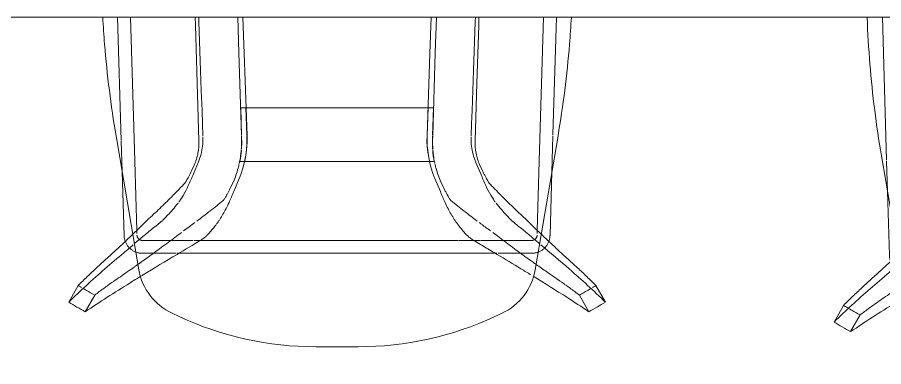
# Model space of a CAD drawing. Header units: inches. Extents: x 0 to 1865, y 0 to 1094.
# Drawn here: x 1432.7 to 1462.13, y 712.62 to 724.5 of the extents above; entities that cross this region are included whole.
import ezdxf

# ---------------------------------------------------------------- set-up
doc = ezdxf.new("R2010")
doc.units = ezdxf.units.IN
doc.header["$MEASUREMENT"] = 0
doc.layers.add('I-FURN', color=30, linetype='Continuous', lineweight=9)
doc.layers.add('Q-CASE', color=31, linetype='Continuous', lineweight=9)

# ---------------------------------------------------------------- blocks, each defined once
blk = doc.blocks.new('HighTower_Nadia_Bob_BarStool - HighTower_Nadia_Bob_BarStool-7608263-Level 05 POWER _ SIGNAL')
at = {"layer": 'I-FURN'}
for p, q in [((-7.475, 2.678), (-7.331, -2.181)), ((-6.802, -5.245), (-7.037, 2.678)), ((3.338, 0.798), (3.397, 2.678)), ((7.037, 2.678), (6.802, -5.245)), ((7.336, -1.993), (7.475, 2.678)), ((3.251, -2.021), (3.338, 0.798)), ((-3.274, -1.078), (-3.245, -2.021)), ((-3.096, -1.078), (-3.274, -1.078)), ((-3.063, -2.008), (-3.096, -1.078)), ((3.089, -1.078), (-3.089, -1.078)), ((3.089, -1.078), (-3.089, -1.078)), ((3.096, -1.078), (3.063, -2.008)), ((3.185, -1.078), (3.096, -1.078)), ((3.274, -1.078), (3.096, -1.078)), ((3.274, -1.078), (3.185, -1.078)), ((3.245, -2.021), (3.274, -1.078)), ((4.571, -1.619), (4.587, -1.172)), ((4.557, -2.027), (4.571, -1.619)), ((-6.733, -6.579), (-7.507, -2.027)), ((-3.251, -2.041), (-3.247, -2.145)), ((-3.244, -2.04), (-3.241, -2.14)), ((3.241, -2.14), (3.244, -2.04)), ((3.247, -2.145), (3.251, -2.041)), ((7.507, -2.027), (6.733, -6.579)), ((7.33, -2.206), (7.335, -2.027)), ((-7.33, -2.214), (-7.299, -3.248)), ((7.299, -3.248), (7.33, -2.214)), ((-4.709, -2.907), (-4.882, -3.321)), ((-3.302, -2.898), (-3.223, -2.898)), ((-3.145, -2.898), (-3.302, -2.898)), ((-3.223, -2.898), (-3.145, -2.898)), ((-3.144, -2.898), (3.144, -2.898)), ((3.144, -2.898), (-3.144, -2.898)), ((3.302, -2.898), (3.145, -2.898)), ((4.882, -3.321), (4.709, -2.907)), ((-4.849, -3.021), (-4.943, -3.218)), ((4.943, -3.218), (4.849, -3.021)), ((-7.299, -3.248), (-7.235, -5.416)), ((-3.509, -3.924), (-3.325, -3.484)), ((3.325, -3.484), (3.509, -3.924)), ((7.235, -5.416), (7.299, -3.248)), ((-3.523, -3.588), (-3.629, -3.809)), ((3.629, -3.809), (3.523, -3.588)), ((-6.799, -5.353), (-6.802, -5.271)), ((6.802, -5.271), (6.799, -5.353)), ((-6.798, -5.407), (-6.798, -5.403)), ((-6.788, -5.458), (-6.79, -5.451)), ((-6.785, -5.465), (-6.788, -5.458)), ((-6.782, -5.472), (-6.785, -5.465)), ((-6.772, -5.492), (-6.776, -5.486)), ((-6.759, -5.511), (-6.764, -5.505)), ((-6.745, -5.528), (-6.75, -5.523)), ((-6.722, -5.548), (-6.728, -5.543)), ((-6.716, -5.552), (-6.722, -5.548)), ((-6.71, -5.556), (-6.716, -5.552)), ((-6.633, -5.584), (-6.64, -5.583)), ((-4.887, -5.585), (-6.61, -5.585)), ((-4.643, -5.585), (-4.857, -5.585)), ((4.643, -5.585), (-4.643, -5.585)), ((4.857, -5.585), (4.643, -5.585)), ((6.61, -5.585), (4.887, -5.585)), ((6.629, -5.584), (6.622, -5.585)), ((6.68, -5.572), (6.673, -5.574)), ((6.687, -5.569), (6.68, -5.572)), ((6.707, -5.558), (6.7, -5.562)), ((6.737, -5.536), (6.731, -5.541)), ((6.742, -5.531), (6.737, -5.536)), ((6.766, -5.502), (6.762, -5.508)), ((6.784, -5.469), (6.781, -5.476)), ((6.791, -5.447), (6.789, -5.455)), ((6.793, -5.44), (6.791, -5.447)), ((6.797, -5.418), (6.796, -5.425)), ((6.798, -5.403), (6.797, -5.411)), ((6.797, -5.411), (6.797, -5.418)), ((-7.178, -5.658), (-7.168, -5.68)), ((-7.168, -5.68), (-7.156, -5.702)), ((-7.156, -5.702), (-7.143, -5.724)), ((-7.143, -5.724), (-7.13, -5.745)), ((7.022, -5.867), (7.041, -5.851)), ((7.041, -5.851), (7.059, -5.833)), ((7.059, -5.833), (7.076, -5.815)), ((7.162, -5.692), (7.173, -5.67)), ((7.173, -5.67), (7.183, -5.647)), ((-6.747, -6.007), (-6.723, -6.012)), ((-6.624, -6.022), (-6.61, -6.022)), ((-6.61, -6.022), (-5.471, -6.022)), ((-5.429, -6.022), (-5.376, -6.022)), ((-5.342, -6.022), (3.718, -6.022)), ((3.724, -6.022), (5.342, -6.022)), ((5.376, -6.022), (5.429, -6.022)), ((5.471, -6.022), (6.61, -6.022)), ((6.66, -6.02), (6.685, -6.018)), ((6.685, -6.018), (6.71, -6.015)), ((6.71, -6.015), (6.734, -6.01)), ((6.734, -6.01), (6.759, -6.005)), ((6.759, -6.005), (6.783, -5.998)), ((-8.794, -7.117), (-9.116, -7.683)), ((9.116, -7.683), (8.794, -7.117)), ((-8.553, -8.01), (-8.233, -7.442)), ((8.233, -7.442), (8.393, -7.726)), ((8.393, -7.726), (8.553, -8.01)), ((-5.364, -8.17), (-5.606, -8.057)), ((5.606, -8.057), (5.364, -8.17)), ((0.715, -9.2), (-0.715, -9.2))]:
    blk.add_line(p, q, dxfattribs=at)
at = {"layer": 'I-FURN', "flags": 128}
for points in [[(-4.841, 2.678), (-4.812, 1.73), (-4.751, -0.232), (-4.691, -2.194)], [(-4.722, 2.678), (-4.693, 1.848), (-4.635, 0.198)], [(-3.397, 2.678), (-3.338, 0.798), (-3.251, -2.021)], [(-3.057, -2.014), (-3.154, 0.768), (-3.221, 2.678)], [(3.221, 2.678), (3.154, 0.768), (3.057, -2.014)], [(4.635, 0.198), (4.693, 1.848), (4.722, 2.678)], [(4.691, -2.194), (4.751, -0.232), (4.812, 1.73), (4.841, 2.678)], [(-4.635, 0.198), (-4.611, -0.487), (-4.587, -1.172)], [(4.587, -1.172), (4.611, -0.487), (4.635, 0.198)], [(-4.587, -1.172), (-4.571, -1.619), (-4.557, -2.027)], [(-3.096, -1.078), (-3.185, -1.078), (-3.274, -1.078)], [(3.145, -2.898), (3.223, -2.898), (3.302, -2.898)], [(-7.235, -5.416), (-7.234, -5.441), (-7.232, -5.466), (-7.228, -5.491), (-7.224, -5.515), (-7.219, -5.54), (-7.213, -5.564), (-7.206, -5.588), (-7.197, -5.612)], [(-6.796, -5.422), (-6.797, -5.414), (-6.798, -5.407)], [(-6.794, -5.437), (-6.795, -5.429), (-6.796, -5.422)], [(-6.79, -5.451), (-6.792, -5.444), (-6.794, -5.437)], [(-6.776, -5.486), (-6.779, -5.479), (-6.782, -5.472)], [(-6.764, -5.505), (-6.768, -5.499), (-6.772, -5.492)], [(-6.75, -5.523), (-6.755, -5.517), (-6.759, -5.511)], [(-6.728, -5.543), (-6.734, -5.538), (-6.739, -5.533), (-6.745, -5.528)], [(-6.697, -5.564), (-6.703, -5.56), (-6.71, -5.556)], [(-6.683, -5.57), (-6.69, -5.567), (-6.697, -5.564)], [(-6.669, -5.575), (-6.676, -5.573), (-6.683, -5.57)], [(-6.655, -5.58), (-6.662, -5.578), (-6.669, -5.575)], [(-6.64, -5.583), (-6.648, -5.581), (-6.655, -5.58)], [(-6.61, -5.585), (-6.618, -5.585), (-6.625, -5.584), (-6.633, -5.584)], [(-4.607, -5.563), (-4.592, -5.554), (-4.577, -5.545)], [(4.577, -5.545), (4.592, -5.554), (4.607, -5.563)], [(6.622, -5.585), (6.614, -5.585), (6.61, -5.585)], [(6.644, -5.582), (6.637, -5.583), (6.629, -5.584)], [(6.659, -5.579), (6.651, -5.58), (6.644, -5.582)], [(6.673, -5.574), (6.666, -5.577), (6.659, -5.579)], [(6.7, -5.562), (6.694, -5.565), (6.687, -5.569)], [(6.719, -5.55), (6.713, -5.554), (6.707, -5.558)], [(6.731, -5.541), (6.725, -5.545), (6.719, -5.55)], [(6.753, -5.52), (6.748, -5.525), (6.742, -5.531)], [(6.762, -5.508), (6.757, -5.514), (6.753, -5.52)], [(6.774, -5.489), (6.77, -5.495), (6.766, -5.502)], [(6.781, -5.476), (6.777, -5.482), (6.774, -5.489)], [(6.789, -5.455), (6.786, -5.462), (6.784, -5.469)], [(6.796, -5.425), (6.794, -5.433), (6.793, -5.44)], [(7.201, -5.6), (7.209, -5.577), (7.216, -5.553), (7.221, -5.528), (7.226, -5.504), (7.23, -5.479), (7.233, -5.454), (7.234, -5.429), (7.235, -5.416)], [(-7.197, -5.612), (-7.188, -5.635), (-7.178, -5.658)], [(-7.13, -5.745), (-7.115, -5.766), (-7.1, -5.785), (-7.084, -5.805), (-7.068, -5.823), (-7.05, -5.841), (-7.032, -5.859), (-7.013, -5.875), (-6.994, -5.891), (-6.974, -5.906), (-6.953, -5.92), (-6.932, -5.933), (-6.911, -5.946), (-6.888, -5.957), (-6.866, -5.968), (-6.843, -5.978)], [(6.984, -5.899), (7.003, -5.883), (7.022, -5.867)], [(7.076, -5.815), (7.092, -5.796), (7.108, -5.776), (7.122, -5.756), (7.136, -5.735), (7.149, -5.714), (7.162, -5.692)], [(7.183, -5.647), (7.193, -5.624), (7.201, -5.6)], [(-6.843, -5.978), (-6.819, -5.986), (-6.796, -5.994), (-6.772, -6.001), (-6.747, -6.007)], [(-6.723, -6.012), (-6.698, -6.016), (-6.673, -6.019)], [(-6.673, -6.019), (-6.648, -6.021), (-6.624, -6.022)], [(6.61, -6.022), (6.635, -6.022), (6.66, -6.02)], [(6.783, -5.998), (6.807, -5.991), (6.83, -5.982)], [(6.83, -5.982), (6.854, -5.973), (6.877, -5.963)], [(6.877, -5.963), (6.899, -5.952), (6.921, -5.94), (6.942, -5.927), (6.963, -5.913), (6.984, -5.899)]]:
    blk.add_lwpolyline(points, dxfattribs=at)
at = {"layer": 'I-FURN'}
for centre, radius, start, end in [((-4.761, -6.244), 2, 189.6506, 245), ((4.761, -6.244), 2, 295, 350.3494), ((-0.715, 1.8), 11, 245, 270), ((0.715, 1.8), 11, 270, 295)]:
    blk.add_arc(centre, radius, start, end, dxfattribs=at)
for centre, major_axis, start_param, end_param in [((-6.555, -2.136), (3.5, 0), 6.174507, 6.314349), ((6.555, -2.136), (3.5, 0), 3.110429, 3.393856), ((-6.555, -2.136), (2, 0), 6.160784, 6.318092), ((6.555, -2.136), (2, 0), 3.106686, 3.263994), ((-6.555, -2.136), (2, 0), 5.887338, 6.160784), ((-6.555, -2.136), (3.5, 0), 5.887338, 6.174507), ((6.555, -2.136), (2, 0), 3.263994, 3.53744), ((6.555, -2.136), (3.5, 0), 3.393856, 3.53744)]:
    blk.add_ellipse(centre, major_axis=major_axis, ratio=0.998955, start_param=start_param, end_param=end_param, dxfattribs=at)
for points, knots in [([(-7.507, -2.027), (-7.682, -0.994), (-7.878, 0.57), (-7.971, 2.144), (-7.991, 2.675)], [-1, -1, -1, -1, -0.5, -0.2459584, -0.2459584, -0.2459584, -0.2459584]), ([(7.991, 2.675), (7.971, 2.144), (7.878, 0.57), (7.682, -0.994), (7.507, -2.027)], [-0.7540416, -0.7540416, -0.7540416, -0.7540416, -0.5, 0, 0, 0, 0]), ([(-3.081, -2.514), (-3.079, -2.496), (-3.063, -2.335), (-3.058, -2.172), (-3.063, -2.027)], [0.4396928, 0.4396928, 0.4396928, 0.4396928, 0.5, 0.9901493, 0.9901493, 0.9901493, 0.9901493]), ([(3.063, -2.027), (3.058, -2.172), (3.059, -2.336), (3.08, -2.496), (3.083, -2.514)], [0.0098507, 0.0098507, 0.0098507, 0.0098507, 0.5, 0.5603072, 0.5603072, 0.5603072, 0.5603072]), ([(3.317, -2.941), (3.296, -2.84), (3.269, -2.693), (3.261, -2.545), (3.259, -2.499)], [-0.540635, -0.540635, -0.540635, -0.540635, -0.3333333, -0.239383, -0.239383, -0.239383, -0.239383]), ([(-4.943, -3.218), (-4.976, -3.286), (-5.025, -3.386), (-5.068, -3.468), (-5.081, -3.493)], [-1, -1, -1, -1, -0.6666667, -0.5, -0.5, -0.5, -0.5]), ([(-5.081, -3.493), (-5.095, -3.518), (-5.132, -3.586), (-5.157, -3.624), (-5.166, -3.634)], [-0.5, -0.5, -0.5, -0.5, -0.3333333, 0, 0, 0, 0]), ([(-5.054, -3.721), (-5.025, -3.656), (-4.968, -3.524), (-4.911, -3.389), (-4.882, -3.321)], [-1, -1, -1, -1, -0.5, -0.0000047, -0.0000047, -0.0000047, -0.0000047]), ([(5.054, -3.721), (5.106, -3.835), (5.188, -3.997), (5.301, -4.174), (5.354, -4.25), (5.376, -4.28)], [-1, -1, -1, -1, -0.6666667, -0.5, -0.3808462, -0.3808462, -0.3808462, -0.3808462]), ([(-5.58, -4.062), (-5.709, -4.191), (-5.977, -4.454), (-6.249, -4.713), (-6.389, -4.844)], [-0.6521633, -0.6521633, -0.6521633, -0.6521633, -0.3333333, 0, 0, 0, 0]), ([(-5.376, -4.28), (-5.354, -4.25), (-5.301, -4.174), (-5.248, -4.094), (-5.219, -4.043)], [-0.6191538, -0.6191538, -0.6191538, -0.6191538, -0.5, -0.3333333, -0.3333333, -0.3333333, -0.3333333]), ([(6.389, -4.844), (6.249, -4.713), (5.977, -4.454), (5.709, -4.191), (5.58, -4.062)], [-1, -1, -1, -1, -0.6666667, -0.3478367, -0.3478367, -0.3478367, -0.3478367]), ([(3.67, -4.298), (3.735, -4.439), (3.837, -4.639), (3.965, -4.843), (4.039, -4.95), (4.094, -5.026), (4.147, -5.098), (4.2, -5.164), (4.251, -5.226), (4.3, -5.282), (4.346, -5.334), (4.405, -5.396), (4.497, -5.486), (4.552, -5.531), (4.577, -5.545)], [0, 0, 0, 0, 0.2, 0.3, 0.35, 0.4, 0.45, 0.5, 0.55, 0.6, 0.65, 0.7, 0.8, 1, 1, 1, 1]), ([(-4.085, -5.014), (-4.07, -4.993), (-4.036, -4.946), (-3.965, -4.842), (-3.91, -4.757), (-3.875, -4.694)], [0.6077225, 0.6077225, 0.6077225, 0.6077225, 0.65, 0.7, 0.8, 0.8, 0.8, 0.8]), ([(-6.883, -5.697), (-6.787, -5.617), (-6.582, -5.445), (-6.268, -5.185), (-6.05, -5.005), (-5.942, -4.915)], [-0.2884139, -0.2884139, -0.2884139, -0.2884139, -0.2, -0.1, -0.0019687, -0.0019687, -0.0019687, -0.0019687]), ([(5.942, -4.915), (6.16, -5.096), (6.473, -5.357), (6.788, -5.616), (6.885, -5.696)], [-0.9980313, -0.9980313, -0.9980313, -0.9980313, -0.8, -0.7115861, -0.7115861, -0.7115861, -0.7115861]), ([(-4.577, -5.545), (-4.552, -5.531), (-4.497, -5.486), (-4.392, -5.383), (-4.316, -5.301), (-4.251, -5.226), (-4.2, -5.164), (-4.147, -5.098), (-4.111, -5.05), (-4.093, -5.025)], [0, 0, 0, 0, 0.2, 0.3, 0.4, 0.45, 0.5, 0.55, 0.6, 0.6, 0.6, 0.6]), ([(-6.937, -5.374), (-6.989, -5.423), (-7.158, -5.583), (-7.449, -5.854), (-7.81, -6.185), (-8.049, -6.406), (-8.169, -6.516)], [-0.6870106, -0.6870106, -0.6870106, -0.6870106, -0.6, -0.4, -0.2, 0, 0, 0, 0]), ([(-6.585, -6.752), (-6.208, -6.522), (-5.557, -6.13), (-4.886, -5.731), (-4.607, -5.563)], [0.5152054, 0.5152054, 0.5152054, 0.5152054, 0.8, 1, 1, 1, 1]), ([(4.607, -5.563), (4.747, -5.647), (5.025, -5.813), (5.575, -6.141), (6.094, -6.454), (6.472, -6.684), (6.584, -6.752)], [0, 0, 0, 0, 0.1, 0.2, 0.4, 0.4847946, 0.4847946, 0.4847946, 0.4847946]), ([(8.169, -6.516), (8.049, -6.406), (7.81, -6.185), (7.449, -5.854), (7.158, -5.583), (6.989, -5.423), (6.937, -5.374)], [-1, -1, -1, -1, -0.8, -0.6, -0.4, -0.3129894, -0.3129894, -0.3129894, -0.3129894]), ([(-9.116, -7.683), (-8.921, -7.489), (-8.316, -6.919), (-7.57, -6.276), (-7.029, -5.82), (-6.921, -5.729)], [-1, -1, -1, -1, -0.8, -0.4, -0.3, -0.3, -0.3, -0.3]), ([(6.657, -6.323), (6.504, -6.214), (6.198, -5.994), (5.894, -5.77), (5.742, -5.656)], [0.4024025, 0.4024025, 0.4024025, 0.4024025, 0.6, 0.8, 0.8, 0.8, 0.8]), ([(6.921, -5.729), (7.247, -6.002), (7.999, -6.642), (8.726, -7.295), (9.116, -7.683)], [-0.7, -0.7, -0.7, -0.7, -0.4, 0, 0, 0, 0]), ([(-6.917, -6.507), (-6.988, -6.556), (-7.214, -6.714), (-7.44, -6.871), (-7.596, -6.978)], [0.709576, 0.709576, 0.709576, 0.709576, 0.8, 1, 1, 1, 1]), ([(7.596, -6.978), (7.44, -6.871), (7.214, -6.714), (6.988, -6.556), (6.917, -6.507)], [0, 0, 0, 0, 0.2, 0.2904352, 0.2904352, 0.2904352, 0.2904352]), ([(-8.553, -8.01), (-8.067, -7.678), (-7.439, -7.278), (-6.791, -6.879), (-6.667, -6.802)], [0, 0, 0, 0, 0.4, 0.4944502, 0.4944502, 0.4944502, 0.4944502]), ([(-7.609, -6.987), (-7.713, -7.061), (-7.922, -7.212), (-8.129, -7.364), (-8.233, -7.442)], [0.0198066, 0.0198066, 0.0198066, 0.0198066, 0.5, 1, 1, 1, 1]), ([(6.667, -6.802), (7.055, -7.04), (7.695, -7.439), (8.31, -7.844), (8.553, -8.01)], [0.5055498, 0.5055498, 0.5055498, 0.5055498, 0.8, 1, 1, 1, 1]), ([(8.233, -7.442), (8.129, -7.364), (7.922, -7.212), (7.713, -7.061), (7.609, -6.987)], [0, 0, 0, 0, 0.5, 0.9801934, 0.9801934, 0.9801934, 0.9801934]), ([(-8.233, -7.442), (-8.327, -7.39), (-8.459, -7.315), (-8.59, -7.239), (-8.627, -7.217)], [-1, -1, -1, -1, -0.5, -0.2996808, -0.2996808, -0.2996808, -0.2996808]), ([(8.627, -7.217), (8.59, -7.239), (8.459, -7.315), (8.327, -7.39), (8.233, -7.442)], [-0.7003192, -0.7003192, -0.7003192, -0.7003192, -0.5, 0, 0, 0, 0])]:
    blk.add_open_spline(points, degree=3, knots=knots, dxfattribs=at)
for points in [[(-4.691, -2.194), (-4.686, -2.335), (-4.697, -2.477), (-4.724, -2.617)], [(-3.247, -2.145), (-3.245, -2.227), (-3.245, -2.309), (-3.248, -2.392)], [(-3.241, -2.14), (-3.237, -2.254), (-3.239, -2.368), (-3.247, -2.481)], [(3.247, -2.481), (3.239, -2.368), (3.237, -2.254), (3.241, -2.14)], [(3.248, -2.392), (3.245, -2.309), (3.245, -2.227), (3.247, -2.145)], [(4.849, -3.021), (4.793, -2.892), (4.708, -2.62), (4.686, -2.335), (4.691, -2.194)], [(-4.724, -2.617), (-4.75, -2.756), (-4.793, -2.892), (-4.849, -3.021)], [(-3.25, -2.521), (-3.26, -2.647), (-3.278, -2.773), (-3.302, -2.898)], [(-3.267, -2.638), (-3.277, -2.719), (-3.287, -2.801), (-3.301, -2.883)], [(-3.254, -2.499), (-3.258, -2.545), (-3.262, -2.591), (-3.267, -2.638)], [(-3.248, -2.392), (-3.249, -2.421), (-3.251, -2.451), (-3.253, -2.48)], [(-3.137, -2.866), (-3.113, -2.75), (-3.09, -2.633), (-3.08, -2.515)], [(3.081, -2.515), (3.094, -2.633), (3.114, -2.75), (3.137, -2.866)], [(3.253, -2.48), (3.251, -2.451), (3.25, -2.421), (3.25, -2.392)], [(3.302, -2.898), (3.278, -2.773), (3.26, -2.647), (3.25, -2.521)], [(-3.305, -2.882), (-3.309, -2.901), (-3.312, -2.921), (-3.316, -2.941)], [(-3.362, -3.13), (-3.383, -3.207), (-3.409, -3.282), (-3.437, -3.356)], [(-3.323, -2.97), (-3.334, -3.021), (-3.346, -3.072), (-3.36, -3.122)], [(3.36, -3.122), (3.346, -3.072), (3.333, -3.021), (3.321, -2.97)], [(3.523, -3.588), (3.458, -3.439), (3.405, -3.286), (3.362, -3.13)], [(5.039, -3.411), (5.023, -3.382), (4.992, -3.319), (4.959, -3.252), (4.943, -3.218)], [(-3.433, -3.358), (-3.46, -3.436), (-3.49, -3.512), (-3.523, -3.588)], [(4.882, -3.321), (4.911, -3.389), (4.968, -3.524), (5.025, -3.656), (5.054, -3.721)], [(5.166, -3.634), (5.157, -3.624), (5.124, -3.573), (5.069, -3.47), (5.039, -3.411)], [(-5.166, -3.634), (-5.296, -3.772), (-5.428, -3.909), (-5.563, -4.044)], [(-5.212, -4.03), (-5.156, -3.934), (-5.103, -3.83), (-5.054, -3.721)], [(-3.629, -3.809), (-3.645, -3.843), (-3.662, -3.877), (-3.678, -3.91)], [(3.726, -4.003), (3.711, -3.974), (3.678, -3.911), (3.645, -3.843), (3.629, -3.809)], [(5.563, -4.044), (5.428, -3.909), (5.296, -3.772), (5.166, -3.634)], [(-3.771, -4.085), (-3.782, -4.105), (-3.793, -4.122), (-3.803, -4.139)], [(-3.729, -4.008), (-3.743, -4.036), (-3.758, -4.062), (-3.771, -4.085)], [(-3.678, -3.91), (-3.694, -3.942), (-3.71, -3.974), (-3.726, -4.003)], [(-3.67, -4.298), (-3.643, -4.237), (-3.589, -4.114), (-3.536, -3.987), (-3.509, -3.924)], [(3.509, -3.924), (3.536, -3.987), (3.589, -4.114), (3.643, -4.237), (3.67, -4.298)], [(3.771, -4.085), (3.758, -4.061), (3.743, -4.035), (3.729, -4.008)], [(3.803, -4.139), (3.793, -4.123), (3.782, -4.105), (3.771, -4.085)], [(-5.584, -4.538), (-5.524, -4.474), (-5.464, -4.399), (-5.403, -4.316)], [(-3.865, -4.224), (-4.014, -4.346), (-4.164, -4.466), (-4.317, -4.585)], [(-3.875, -4.694), (-3.803, -4.572), (-3.735, -4.439), (-3.67, -4.298)], [(-3.842, -4.198), (-3.851, -4.21), (-3.859, -4.219), (-3.865, -4.224)], [(-3.81, -4.151), (-3.822, -4.169), (-3.833, -4.186), (-3.841, -4.197)], [(3.841, -4.197), (3.832, -4.185), (3.822, -4.169), (3.81, -4.151)], [(3.865, -4.224), (3.859, -4.219), (3.851, -4.21), (3.842, -4.198)], [(4.317, -4.585), (4.164, -4.466), (4.014, -4.346), (3.865, -4.224)], [(5.403, -4.316), (5.464, -4.399), (5.524, -4.474), (5.584, -4.538)], [(-5.935, -4.91), (-5.919, -4.897), (-5.871, -4.851), (-5.752, -4.724), (-5.644, -4.605), (-5.584, -4.538)], [(-4.331, -4.596), (-4.473, -4.707), (-4.617, -4.817), (-4.763, -4.926)], [(4.763, -4.926), (4.618, -4.817), (4.473, -4.708), (4.331, -4.596)], [(5.584, -4.538), (5.644, -4.605), (5.698, -4.665), (5.745, -4.716)], [(-6.389, -4.844), (-6.57, -5.022), (-6.753, -5.199), (-6.937, -5.374)], [(-4.829, -4.975), (-4.958, -5.071), (-5.088, -5.167), (-5.217, -5.261)], [(5.217, -5.261), (5.087, -5.167), (4.958, -5.071), (4.829, -4.975)], [(5.745, -4.716), (5.791, -4.766), (5.871, -4.851), (5.919, -4.897), (5.935, -4.91)], [(6.937, -5.374), (6.753, -5.199), (6.57, -5.022), (6.389, -4.844)], [(-5.287, -5.313), (-5.438, -5.428), (-5.59, -5.542), (-5.742, -5.656)], [(5.742, -5.656), (5.59, -5.542), (5.438, -5.428), (5.287, -5.313)], [(-5.742, -5.656), (-5.894, -5.77), (-6.047, -5.882), (-6.2, -5.994)], [(-6.2, -5.994), (-6.352, -6.105), (-6.504, -6.214), (-6.657, -6.323)], [(-6.763, -6.399), (-6.802, -6.426), (-6.841, -6.454), (-6.88, -6.481)], [(-6.662, -6.327), (-6.696, -6.351), (-6.73, -6.375), (-6.763, -6.399)], [(6.763, -6.399), (6.73, -6.375), (6.696, -6.351), (6.662, -6.327)], [(6.88, -6.481), (6.841, -6.454), (6.802, -6.426), (6.763, -6.399)], [(-8.169, -6.516), (-8.275, -6.615), (-8.486, -6.814), (-8.692, -7.015), (-8.794, -7.117)], [(-6.642, -6.788), (-6.627, -6.778), (-6.612, -6.769), (-6.596, -6.759)], [(8.794, -7.117), (8.692, -7.015), (8.486, -6.814), (8.275, -6.615), (8.169, -6.516)], [(-8.652, -7.202), (-8.699, -7.174), (-8.747, -7.145), (-8.794, -7.117)], [(8.794, -7.117), (8.747, -7.145), (8.699, -7.174), (8.652, -7.202)], [(-9.116, -7.683), (-9.023, -7.74), (-8.836, -7.85), (-8.648, -7.958), (-8.553, -8.01)], [(8.553, -8.01), (8.648, -7.958), (8.836, -7.85), (9.023, -7.74), (9.116, -7.683)]]:
    blk.add_open_spline(points, degree=3, dxfattribs=at)
blk = doc.blocks.new('HighTower_Nadia_Bob_BarStool - HighTower_Nadia_Bob_BarStool-V8-Level 05 POWER _ SIGNAL')
at = {"layer": 'I-FURN'}
for p, q in [((-7.455, 2.002), (-7.331, -2.181)), ((-6.872, -2.882), (-7.017, 2.002)), ((-4.82, 2.002), (-4.812, 1.73)), ((-3.376, 2.002), (-3.338, 0.798)), ((3.338, 0.798), (3.376, 2.002)), ((7.017, 2.002), (6.872, -2.882)), ((7.336, -1.993), (7.455, 2.002)), ((-3.338, 0.798), (-3.251, -2.021)), ((3.251, -2.021), (3.338, 0.798)), ((-4.635, 0.198), (-4.611, -0.487)), ((4.691, -2.194), (4.751, -0.232)), ((-4.611, -0.487), (-4.587, -1.172)), ((-3.274, -1.078), (-3.245, -2.021)), ((-3.096, -1.078), (-3.274, -1.078)), ((-3.063, -2.008), (-3.096, -1.078)), ((3.089, -1.078), (-3.089, -1.078)), ((3.089, -1.078), (-3.089, -1.078)), ((3.096, -1.078), (3.063, -2.008)), ((3.185, -1.078), (3.096, -1.078)), ((3.274, -1.078), (3.096, -1.078)), ((3.274, -1.078), (3.185, -1.078)), ((3.245, -2.021), (3.274, -1.078)), ((-6.733, -6.579), (-7.507, -2.027)), ((-3.251, -2.041), (-3.247, -2.145)), ((-3.244, -2.04), (-3.241, -2.14)), ((3.241, -2.14), (3.244, -2.04)), ((3.247, -2.145), (3.251, -2.041)), ((7.507, -2.027), (6.733, -6.579)), ((7.299, -3.248), (7.335, -2.027)), ((-7.33, -2.214), (-7.299, -3.248)), ((-6.802, -5.245), (-6.872, -2.889)), ((-4.709, -2.907), (-4.882, -3.321)), ((-3.302, -2.898), (-3.223, -2.898)), ((-3.145, -2.898), (-3.302, -2.898)), ((-3.223, -2.898), (-3.145, -2.898)), ((-3.144, -2.898), (3.144, -2.898)), ((3.144, -2.898), (-3.144, -2.898)), ((3.302, -2.898), (3.145, -2.898)), ((4.882, -3.321), (4.709, -2.907)), ((6.872, -2.889), (6.802, -5.245)), ((-4.849, -3.021), (-4.943, -3.218)), ((4.943, -3.218), (4.849, -3.021)), ((-7.299, -3.248), (-7.235, -5.416)), ((-3.509, -3.924), (-3.325, -3.484)), ((3.325, -3.484), (3.509, -3.924)), ((7.235, -5.416), (7.299, -3.248)), ((-3.523, -3.588), (-3.629, -3.809)), ((3.629, -3.809), (3.523, -3.588)), ((-6.799, -5.353), (-6.802, -5.271)), ((6.802, -5.271), (6.799, -5.353)), ((-6.79, -5.451), (-6.792, -5.444)), ((-6.788, -5.458), (-6.79, -5.451)), ((-6.785, -5.465), (-6.788, -5.458)), ((-6.782, -5.472), (-6.785, -5.465)), ((-6.779, -5.479), (-6.782, -5.472)), ((-6.776, -5.486), (-6.779, -5.479)), ((-6.772, -5.492), (-6.776, -5.486)), ((-6.768, -5.499), (-6.772, -5.492)), ((-6.755, -5.517), (-6.759, -5.511)), ((-6.75, -5.523), (-6.755, -5.517)), ((-6.745, -5.528), (-6.75, -5.523)), ((-6.739, -5.533), (-6.745, -5.528)), ((-6.734, -5.538), (-6.739, -5.533)), ((-6.728, -5.543), (-6.734, -5.538)), ((-6.722, -5.548), (-6.728, -5.543)), ((-6.716, -5.552), (-6.722, -5.548)), ((-6.71, -5.556), (-6.716, -5.552)), ((-6.703, -5.56), (-6.71, -5.556)), ((-6.697, -5.564), (-6.703, -5.56)), ((-6.69, -5.567), (-6.697, -5.564)), ((-6.683, -5.57), (-6.69, -5.567)), ((-6.676, -5.573), (-6.683, -5.57)), ((-6.669, -5.575), (-6.676, -5.573)), ((-6.662, -5.578), (-6.669, -5.575)), ((-6.655, -5.58), (-6.662, -5.578)), ((-6.648, -5.581), (-6.655, -5.58)), ((-6.64, -5.583), (-6.648, -5.581)), ((-6.633, -5.584), (-6.64, -5.583)), ((-6.625, -5.584), (-6.633, -5.584)), ((-6.618, -5.585), (-6.625, -5.584)), ((-6.61, -5.585), (-6.618, -5.585)), ((-4.887, -5.585), (-6.61, -5.585)), ((-4.643, -5.585), (-4.857, -5.585)), ((4.111, -5.585), (-4.643, -5.585)), ((4.643, -5.585), (4.138, -5.585)), ((4.857, -5.585), (4.643, -5.585)), ((6.61, -5.585), (4.887, -5.585)), ((6.644, -5.582), (6.637, -5.583)), ((6.651, -5.58), (6.644, -5.582)), ((6.659, -5.579), (6.651, -5.58)), ((6.666, -5.577), (6.659, -5.579)), ((6.673, -5.574), (6.666, -5.577)), ((6.68, -5.572), (6.673, -5.574)), ((6.687, -5.569), (6.68, -5.572)), ((6.694, -5.565), (6.687, -5.569)), ((6.737, -5.536), (6.731, -5.541)), ((6.742, -5.531), (6.737, -5.536)), ((6.762, -5.508), (6.757, -5.514)), ((6.766, -5.502), (6.762, -5.508)), ((6.77, -5.495), (6.766, -5.502)), ((6.781, -5.476), (6.777, -5.482)), ((6.784, -5.469), (6.781, -5.476)), ((-7.178, -5.658), (-7.168, -5.68)), ((-7.168, -5.68), (-7.156, -5.702)), ((-7.156, -5.702), (-7.143, -5.724)), ((-7.143, -5.724), (-7.13, -5.745)), ((6.984, -5.899), (7.003, -5.883)), ((7.041, -5.851), (7.059, -5.833)), ((7.162, -5.692), (7.173, -5.67)), ((7.173, -5.67), (7.183, -5.647)), ((-6.843, -5.978), (-6.819, -5.986)), ((-6.819, -5.986), (-6.796, -5.994)), ((-6.61, -6.022), (-5.471, -6.022)), ((-5.429, -6.022), (-5.376, -6.022)), ((-5.342, -6.022), (5.342, -6.022)), ((5.376, -6.022), (5.429, -6.022)), ((5.471, -6.022), (6.61, -6.022)), ((6.61, -6.022), (6.635, -6.022)), ((6.635, -6.022), (6.66, -6.02)), ((6.66, -6.02), (6.685, -6.018)), ((6.685, -6.018), (6.71, -6.015)), ((6.71, -6.015), (6.734, -6.01)), ((-8.794, -7.117), (-9.116, -7.683)), ((9.116, -7.683), (8.794, -7.117)), ((-8.553, -8.01), (-8.233, -7.442)), ((8.233, -7.442), (8.393, -7.726)), ((8.393, -7.726), (8.553, -8.01)), ((-5.364, -8.17), (-5.606, -8.057)), ((5.606, -8.057), (5.364, -8.17)), ((0.715, -9.2), (-0.715, -9.2))]:
    blk.add_line(p, q, dxfattribs=at)
at = {"layer": 'I-FURN', "flags": 128}
for points in [[(-4.698, 2.002), (-4.693, 1.848), (-4.635, 0.198)], [(-3.057, -2.014), (-3.154, 0.768), (-3.197, 2.002)], [(3.197, 2.002), (3.154, 0.768), (3.057, -2.014)], [(4.635, 0.198), (4.693, 1.848), (4.698, 2.002)], [(4.751, -0.232), (4.812, 1.73), (4.82, 2.002)], [(-4.812, 1.73), (-4.751, -0.232), (-4.691, -2.194)], [(4.587, -1.172), (4.611, -0.487), (4.635, 0.198)], [(-4.587, -1.172), (-4.571, -1.619), (-4.557, -2.027)], [(-3.096, -1.078), (-3.185, -1.078), (-3.274, -1.078)], [(4.557, -2.027), (4.571, -1.619), (4.587, -1.172)], [(3.145, -2.898), (3.223, -2.898), (3.302, -2.898)], [(-7.235, -5.416), (-7.234, -5.441), (-7.232, -5.466), (-7.228, -5.491), (-7.224, -5.515), (-7.219, -5.54), (-7.213, -5.564), (-7.206, -5.588), (-7.197, -5.612)], [(-6.796, -5.422), (-6.797, -5.414), (-6.798, -5.407), (-6.798, -5.403)], [(-6.792, -5.444), (-6.794, -5.437), (-6.795, -5.429), (-6.796, -5.422)], [(-6.759, -5.511), (-6.764, -5.505), (-6.768, -5.499)], [(-4.607, -5.563), (-4.592, -5.554), (-4.577, -5.545)], [(4.577, -5.545), (4.592, -5.554), (4.607, -5.563)], [(6.637, -5.583), (6.629, -5.584), (6.622, -5.585), (6.614, -5.585), (6.61, -5.585)], [(6.707, -5.558), (6.7, -5.562), (6.694, -5.565)], [(6.719, -5.55), (6.713, -5.554), (6.707, -5.558)], [(6.731, -5.541), (6.725, -5.545), (6.719, -5.55)], [(6.757, -5.514), (6.753, -5.52), (6.748, -5.525), (6.742, -5.531)], [(6.777, -5.482), (6.774, -5.489), (6.77, -5.495)], [(6.789, -5.455), (6.786, -5.462), (6.784, -5.469)], [(6.797, -5.418), (6.796, -5.425), (6.794, -5.433), (6.793, -5.44), (6.791, -5.447), (6.789, -5.455)], [(6.798, -5.403), (6.797, -5.411), (6.797, -5.418)], [(7.201, -5.6), (7.209, -5.577), (7.216, -5.553), (7.221, -5.528), (7.226, -5.504), (7.23, -5.479), (7.233, -5.454), (7.234, -5.429), (7.235, -5.416)], [(-7.197, -5.612), (-7.188, -5.635), (-7.178, -5.658)], [(-7.13, -5.745), (-7.115, -5.766), (-7.1, -5.785), (-7.084, -5.805), (-7.068, -5.823), (-7.05, -5.841), (-7.032, -5.859), (-7.013, -5.875), (-6.994, -5.891), (-6.974, -5.906), (-6.953, -5.92), (-6.932, -5.933), (-6.911, -5.946), (-6.888, -5.957), (-6.866, -5.968), (-6.843, -5.978)], [(7.003, -5.883), (7.022, -5.867), (7.041, -5.851)], [(7.059, -5.833), (7.076, -5.815), (7.092, -5.796), (7.108, -5.776), (7.122, -5.756), (7.136, -5.735), (7.149, -5.714), (7.162, -5.692)], [(7.183, -5.647), (7.193, -5.624), (7.201, -5.6)], [(-6.796, -5.994), (-6.772, -6.001), (-6.747, -6.007), (-6.723, -6.012), (-6.698, -6.016)], [(-6.698, -6.016), (-6.673, -6.019), (-6.648, -6.021), (-6.624, -6.022), (-6.61, -6.022)], [(6.734, -6.01), (6.759, -6.005), (6.783, -5.998)], [(6.783, -5.998), (6.807, -5.991), (6.83, -5.982)], [(6.83, -5.982), (6.854, -5.973), (6.877, -5.963), (6.899, -5.952), (6.921, -5.94), (6.942, -5.927)], [(6.942, -5.927), (6.963, -5.913), (6.984, -5.899)]]:
    blk.add_lwpolyline(points, dxfattribs=at)
at = {"layer": 'I-FURN'}
for centre, radius, start, end in [((-4.761, -6.244), 2, 189.6506, 245), ((4.761, -6.244), 2, 295, 350.3494), ((-0.715, 1.8), 11, 245, 270), ((0.715, 1.8), 11, 270, 295)]:
    blk.add_arc(centre, radius, start, end, dxfattribs=at)
for centre, major_axis, start_param, end_param in [((-6.555, -2.136), (3.5, 0), 5.887338, 6.314349), ((6.555, -2.136), (3.5, 0), 3.110429, 3.53744), ((-6.555, -2.136), (2, 0), 6.160784, 6.318092), ((6.555, -2.136), (2, 0), 3.106686, 3.263994), ((-6.555, -2.136), (2, 0), 5.887338, 6.160784), ((6.555, -2.136), (2, 0), 3.263994, 3.400717), ((6.555, -2.136), (2, 0), 3.400717, 3.53744)]:
    blk.add_ellipse(centre, major_axis=major_axis, ratio=0.998955, start_param=start_param, end_param=end_param, dxfattribs=at)
for points, knots in [([(-7.507, -2.027), (-7.682, -0.994), (-7.85, 0.346), (-7.943, 1.694), (-7.96, 2)], [-1, -1, -1, -1, -0.5, -0.3536857, -0.3536857, -0.3536857, -0.3536857]), ([(7.96, 2), (7.943, 1.694), (7.85, 0.346), (7.682, -0.994), (7.507, -2.027)], [-0.6463143, -0.6463143, -0.6463143, -0.6463143, -0.5, 0, 0, 0, 0]), ([(3.063, -2.027), (3.058, -2.172), (3.059, -2.336), (3.08, -2.496), (3.083, -2.514)], [0.0098507, 0.0098507, 0.0098507, 0.0098507, 0.5, 0.5603072, 0.5603072, 0.5603072, 0.5603072]), ([(-3.254, -2.499), (-3.258, -2.545), (-3.271, -2.673), (-3.287, -2.802), (-3.301, -2.883)], [-0.760617, -0.760617, -0.760617, -0.760617, -0.6666667, -0.500053, -0.500053, -0.500053, -0.500053]), ([(5.166, -3.634), (5.157, -3.624), (5.124, -3.573), (5.055, -3.445), (4.992, -3.319), (4.959, -3.252), (4.943, -3.218)], [-1, -1, -1, -1, -0.666667, -0.333333, -0.166667, 0, 0, 0, 0]), ([(-5.054, -3.721), (-5.025, -3.656), (-4.968, -3.524), (-4.911, -3.389), (-4.882, -3.321)], [-1, -1, -1, -1, -0.5, -0.0000047, -0.0000047, -0.0000047, -0.0000047]), ([(5.054, -3.721), (5.106, -3.835), (5.188, -3.997), (5.301, -4.174), (5.354, -4.25), (5.376, -4.28)], [-1, -1, -1, -1, -0.6666667, -0.5, -0.3808462, -0.3808462, -0.3808462, -0.3808462]), ([(-5.58, -4.062), (-5.709, -4.191), (-5.977, -4.454), (-6.249, -4.713), (-6.389, -4.844)], [-0.6521633, -0.6521633, -0.6521633, -0.6521633, -0.3333333, 0, 0, 0, 0]), ([(-5.376, -4.28), (-5.354, -4.25), (-5.301, -4.174), (-5.248, -4.094), (-5.219, -4.043)], [-0.6191538, -0.6191538, -0.6191538, -0.6191538, -0.5, -0.3333333, -0.3333333, -0.3333333, -0.3333333]), ([(-3.729, -4.008), (-3.743, -4.036), (-3.77, -4.084), (-3.793, -4.122), (-3.803, -4.139)], [0.3428104, 0.3428104, 0.3428104, 0.3428104, 0.5, 0.6332801, 0.6332801, 0.6332801, 0.6332801]), ([(3.803, -4.139), (3.793, -4.123), (3.77, -4.083), (3.743, -4.035), (3.729, -4.008)], [0.3666421, 0.3666421, 0.3666421, 0.3666421, 0.5, 0.6571611, 0.6571611, 0.6571611, 0.6571611]), ([(6.389, -4.844), (6.249, -4.713), (5.977, -4.454), (5.709, -4.191), (5.58, -4.062)], [-1, -1, -1, -1, -0.6666667, -0.3478367, -0.3478367, -0.3478367, -0.3478367]), ([(-4.085, -5.014), (-4.07, -4.993), (-4.036, -4.946), (-3.965, -4.843), (-3.837, -4.639), (-3.735, -4.439), (-3.67, -4.298)], [0.6077225, 0.6077225, 0.6077225, 0.6077225, 0.65, 0.7, 0.8, 1, 1, 1, 1]), ([(3.67, -4.298), (3.735, -4.439), (3.837, -4.639), (3.965, -4.843), (4.039, -4.95), (4.094, -5.026), (4.147, -5.098), (4.2, -5.164), (4.251, -5.226), (4.284, -5.263), (4.3, -5.282)], [0, 0, 0, 0, 0.2, 0.3, 0.35, 0.4, 0.45, 0.5, 0.55, 0.6, 0.6, 0.6, 0.6]), ([(-6.864, -5.681), (-6.774, -5.606), (-6.575, -5.44), (-6.268, -5.185), (-6.05, -5.005), (-5.942, -4.915)], [-0.2826283, -0.2826283, -0.2826283, -0.2826283, -0.2, -0.1, -0.0019687, -0.0019687, -0.0019687, -0.0019687]), ([(-4.468, -5.457), (-4.445, -5.435), (-4.392, -5.383), (-4.316, -5.301), (-4.251, -5.226), (-4.2, -5.164), (-4.147, -5.098), (-4.111, -5.05), (-4.093, -5.025)], [0.2, 0.2, 0.2, 0.2, 0.3, 0.4, 0.45, 0.5, 0.55, 0.6, 0.6, 0.6, 0.6]), ([(4.3, -5.282), (4.316, -5.3), (4.346, -5.334), (4.405, -5.396), (4.497, -5.486), (4.552, -5.531), (4.577, -5.545)], [0.6, 0.6, 0.6, 0.6, 0.65, 0.7, 0.8, 1, 1, 1, 1]), ([(-6.937, -5.374), (-6.989, -5.423), (-7.158, -5.583), (-7.449, -5.854), (-7.81, -6.185), (-8.049, -6.406), (-8.169, -6.516)], [-0.6870106, -0.6870106, -0.6870106, -0.6870106, -0.6, -0.4, -0.2, 0, 0, 0, 0]), ([(-6.585, -6.752), (-6.208, -6.522), (-5.557, -6.13), (-4.886, -5.731), (-4.607, -5.563)], [0.5152054, 0.5152054, 0.5152054, 0.5152054, 0.8, 1, 1, 1, 1]), ([(4.607, -5.563), (4.747, -5.647), (5.025, -5.813), (5.575, -6.141), (6.094, -6.454), (6.472, -6.684), (6.584, -6.752)], [0, 0, 0, 0, 0.1, 0.2, 0.4, 0.4847946, 0.4847946, 0.4847946, 0.4847946]), ([(8.169, -6.516), (8.049, -6.406), (7.81, -6.185), (7.449, -5.854), (7.158, -5.583), (6.989, -5.423), (6.937, -5.374)], [-1, -1, -1, -1, -0.8, -0.6, -0.4, -0.3129894, -0.3129894, -0.3129894, -0.3129894]), ([(-9.116, -7.683), (-8.921, -7.489), (-8.316, -6.919), (-7.57, -6.276), (-7.029, -5.82), (-6.921, -5.729)], [-1, -1, -1, -1, -0.8, -0.4, -0.3, -0.3, -0.3, -0.3]), ([(-5.742, -5.656), (-5.894, -5.77), (-6.198, -5.994), (-6.504, -6.214), (-6.657, -6.323)], [0.2, 0.2, 0.2, 0.2, 0.4, 0.5975981, 0.5975981, 0.5975981, 0.5975981]), ([(6.657, -6.323), (6.504, -6.214), (6.198, -5.994), (5.894, -5.77), (5.742, -5.656)], [0.4024025, 0.4024025, 0.4024025, 0.4024025, 0.6, 0.8, 0.8, 0.8, 0.8]), ([(6.921, -5.729), (7.247, -6.002), (7.999, -6.642), (8.726, -7.295), (9.116, -7.683)], [-0.7, -0.7, -0.7, -0.7, -0.4, 0, 0, 0, 0]), ([(7.596, -6.978), (7.44, -6.871), (7.162, -6.679), (6.885, -6.484), (6.763, -6.399)], [0, 0, 0, 0, 0.2, 0.3565711, 0.3565711, 0.3565711, 0.3565711]), ([(-6.88, -6.481), (-6.963, -6.539), (-7.201, -6.706), (-7.44, -6.871), (-7.596, -6.978)], [0.6935492, 0.6935492, 0.6935492, 0.6935492, 0.8, 1, 1, 1, 1]), ([(-8.553, -8.01), (-8.067, -7.678), (-7.439, -7.278), (-6.791, -6.879), (-6.667, -6.802)], [0, 0, 0, 0, 0.4, 0.4944502, 0.4944502, 0.4944502, 0.4944502]), ([(6.667, -6.802), (7.055, -7.04), (7.695, -7.439), (8.31, -7.844), (8.553, -8.01)], [0.5055498, 0.5055498, 0.5055498, 0.5055498, 0.8, 1, 1, 1, 1]), ([(-8.233, -7.442), (-8.327, -7.39), (-8.459, -7.315), (-8.59, -7.239), (-8.627, -7.217)], [-1, -1, -1, -1, -0.5, -0.2996808, -0.2996808, -0.2996808, -0.2996808]), ([(8.627, -7.217), (8.59, -7.239), (8.459, -7.315), (8.327, -7.39), (8.233, -7.442)], [-0.7003192, -0.7003192, -0.7003192, -0.7003192, -0.5, 0, 0, 0, 0])]:
    blk.add_open_spline(points, degree=3, knots=knots, dxfattribs=at)
for points in [[(-3.076, -2.461), (-3.062, -2.317), (-3.058, -2.172), (-3.063, -2.027)], [(-4.691, -2.194), (-4.686, -2.335), (-4.697, -2.477), (-4.724, -2.617)], [(-3.247, -2.145), (-3.245, -2.227), (-3.245, -2.309), (-3.248, -2.392)], [(-3.241, -2.14), (-3.237, -2.254), (-3.239, -2.368), (-3.247, -2.481)], [(3.247, -2.481), (3.239, -2.368), (3.237, -2.254), (3.241, -2.14)], [(3.253, -2.48), (3.246, -2.368), (3.244, -2.257), (3.247, -2.145)], [(4.849, -3.021), (4.793, -2.892), (4.708, -2.62), (4.686, -2.335), (4.691, -2.194)], [(-4.724, -2.617), (-4.75, -2.756), (-4.793, -2.892), (-4.849, -3.021)], [(-3.25, -2.521), (-3.26, -2.647), (-3.278, -2.773), (-3.302, -2.898)], [(-3.248, -2.392), (-3.249, -2.421), (-3.251, -2.451), (-3.253, -2.48)], [(-3.137, -2.866), (-3.113, -2.75), (-3.09, -2.633), (-3.08, -2.515)], [(-3.081, -2.514), (-3.079, -2.496), (-3.077, -2.479), (-3.076, -2.461)], [(3.081, -2.515), (3.094, -2.633), (3.114, -2.75), (3.137, -2.866)], [(3.302, -2.898), (3.278, -2.773), (3.26, -2.647), (3.25, -2.521)], [(3.267, -2.638), (3.262, -2.592), (3.259, -2.545), (3.257, -2.499)], [(3.305, -2.881), (3.289, -2.801), (3.275, -2.719), (3.267, -2.638)], [(-3.305, -2.882), (-3.309, -2.901), (-3.312, -2.921), (-3.316, -2.941)], [(-3.144, -2.898), (-3.143, -2.892), (-3.142, -2.887), (-3.141, -2.882)], [(3.141, -2.882), (3.142, -2.887), (3.143, -2.892), (3.144, -2.898)], [(3.317, -2.941), (3.312, -2.921), (3.308, -2.901), (3.304, -2.882)], [(-4.943, -3.218), (-4.976, -3.286), (-5.041, -3.419), (-5.124, -3.573), (-5.157, -3.624), (-5.166, -3.634)], [(-3.362, -3.13), (-3.405, -3.286), (-3.458, -3.439), (-3.523, -3.588)], [(-3.323, -2.97), (-3.334, -3.021), (-3.346, -3.072), (-3.36, -3.122)], [(3.36, -3.122), (3.346, -3.072), (3.333, -3.021), (3.321, -2.97)], [(3.523, -3.588), (3.458, -3.439), (3.405, -3.286), (3.362, -3.13)], [(4.882, -3.321), (4.911, -3.389), (4.968, -3.524), (5.025, -3.656), (5.054, -3.721)], [(-5.166, -3.634), (-5.296, -3.772), (-5.428, -3.909), (-5.563, -4.044)], [(-5.212, -4.03), (-5.156, -3.934), (-5.103, -3.83), (-5.054, -3.721)], [(-3.629, -3.809), (-3.645, -3.843), (-3.662, -3.877), (-3.678, -3.91)], [(3.678, -3.91), (3.662, -3.877), (3.645, -3.843), (3.629, -3.809)], [(5.563, -4.044), (5.428, -3.909), (5.296, -3.772), (5.166, -3.634)], [(-3.678, -3.91), (-3.694, -3.942), (-3.71, -3.974), (-3.726, -4.003)], [(-3.67, -4.298), (-3.643, -4.237), (-3.589, -4.114), (-3.536, -3.987), (-3.509, -3.924)], [(3.509, -3.924), (3.536, -3.987), (3.589, -4.114), (3.643, -4.237), (3.67, -4.298)], [(3.726, -4.003), (3.711, -3.974), (3.694, -3.943), (3.678, -3.91)], [(-5.584, -4.538), (-5.524, -4.474), (-5.464, -4.399), (-5.403, -4.316)], [(-3.865, -4.224), (-4.014, -4.346), (-4.164, -4.466), (-4.317, -4.585)], [(-3.842, -4.198), (-3.851, -4.21), (-3.859, -4.219), (-3.865, -4.224)], [(-3.81, -4.151), (-3.822, -4.169), (-3.833, -4.186), (-3.841, -4.197)], [(3.841, -4.197), (3.832, -4.185), (3.822, -4.169), (3.81, -4.151)], [(3.865, -4.224), (3.859, -4.219), (3.851, -4.21), (3.842, -4.198)], [(4.317, -4.585), (4.164, -4.466), (4.014, -4.346), (3.865, -4.224)], [(5.403, -4.316), (5.464, -4.399), (5.524, -4.474), (5.584, -4.538)], [(-5.935, -4.91), (-5.919, -4.897), (-5.871, -4.851), (-5.752, -4.724), (-5.644, -4.605), (-5.584, -4.538)], [(-4.331, -4.596), (-4.473, -4.707), (-4.617, -4.817), (-4.763, -4.926)], [(4.763, -4.926), (4.618, -4.817), (4.473, -4.708), (4.331, -4.596)], [(5.584, -4.538), (5.644, -4.605), (5.752, -4.724), (5.871, -4.851), (5.919, -4.897), (5.935, -4.91)], [(-6.389, -4.844), (-6.57, -5.022), (-6.753, -5.199), (-6.937, -5.374)], [(-4.829, -4.975), (-4.958, -5.071), (-5.088, -5.167), (-5.217, -5.261)], [(4.906, -5.033), (4.881, -5.014), (4.855, -4.994), (4.829, -4.975)], [(5.942, -4.915), (6.05, -5.005), (6.157, -5.094), (6.265, -5.183)], [(6.937, -5.374), (6.753, -5.199), (6.57, -5.022), (6.389, -4.844)], [(5.217, -5.261), (5.117, -5.188), (5.017, -5.114), (4.917, -5.04)], [(6.265, -5.183), (6.375, -5.274), (6.484, -5.365), (6.594, -5.456)], [(-5.287, -5.313), (-5.438, -5.428), (-5.59, -5.542), (-5.742, -5.656)], [(-4.577, -5.545), (-4.552, -5.531), (-4.515, -5.501), (-4.468, -5.457)], [(5.742, -5.656), (5.59, -5.542), (5.438, -5.428), (5.287, -5.313)], [(6.594, -5.456), (6.691, -5.536), (6.787, -5.616), (6.884, -5.696)], [(-6.763, -6.399), (-6.797, -6.422), (-6.83, -6.446), (-6.864, -6.469)], [(-6.662, -6.327), (-6.696, -6.351), (-6.73, -6.375), (-6.763, -6.399)], [(6.763, -6.399), (6.73, -6.375), (6.696, -6.351), (6.662, -6.327)], [(-8.169, -6.516), (-8.275, -6.615), (-8.486, -6.814), (-8.692, -7.015), (-8.794, -7.117)], [(-6.642, -6.788), (-6.627, -6.778), (-6.612, -6.769), (-6.596, -6.759)], [(8.794, -7.117), (8.692, -7.015), (8.486, -6.814), (8.275, -6.615), (8.169, -6.516)], [(-7.609, -6.987), (-7.713, -7.061), (-7.816, -7.135), (-7.917, -7.209)], [(7.751, -7.089), (7.704, -7.055), (7.656, -7.021), (7.609, -6.987)], [(-8.683, -7.183), (-8.72, -7.161), (-8.757, -7.139), (-8.794, -7.117)], [(-7.917, -7.209), (-8.023, -7.287), (-8.129, -7.364), (-8.233, -7.442)], [(7.917, -7.209), (7.868, -7.174), (7.819, -7.138), (7.769, -7.102)], [(8.233, -7.442), (8.129, -7.364), (8.023, -7.287), (7.917, -7.209)], [(8.794, -7.117), (8.757, -7.139), (8.72, -7.161), (8.683, -7.183)], [(-9.116, -7.683), (-9.023, -7.74), (-8.836, -7.85), (-8.648, -7.958), (-8.553, -8.01)], [(8.553, -8.01), (8.648, -7.958), (8.836, -7.85), (9.023, -7.74), (9.116, -7.683)]]:
    blk.add_open_spline(points, degree=3, dxfattribs=at)
blk = doc.blocks.new('Casework 5 - Casework 5-7851681-Level 05 POWER _ SIGNAL')
at = {"layer": 'Q-CASE'}
blk.add_line((1369, 724.5), (1488, 724.5), dxfattribs=at)

msp = doc.modelspace()

# ---------------------------------------------------------------- block references
at = {"layer": 'I-FURN'}
for name, p in [('HighTower_Nadia_Bob_BarStool - HighTower_Nadia_Bob_BarStool-V8-Level 05 POWER _ SIGNAL', (1443.563, 722.498)), ('HighTower_Nadia_Bob_BarStool - HighTower_Nadia_Bob_BarStool-7608263-Level 05 POWER _ SIGNAL', (1469.563, 721.822))]:
    msp.add_blockref(name, p, dxfattribs=at)
at = {"layer": 'Q-CASE'}
msp.add_blockref('Casework 5 - Casework 5-7851681-Level 05 POWER _ SIGNAL', (0, 0), dxfattribs=at)

doc.saveas('drawing.dxf')
